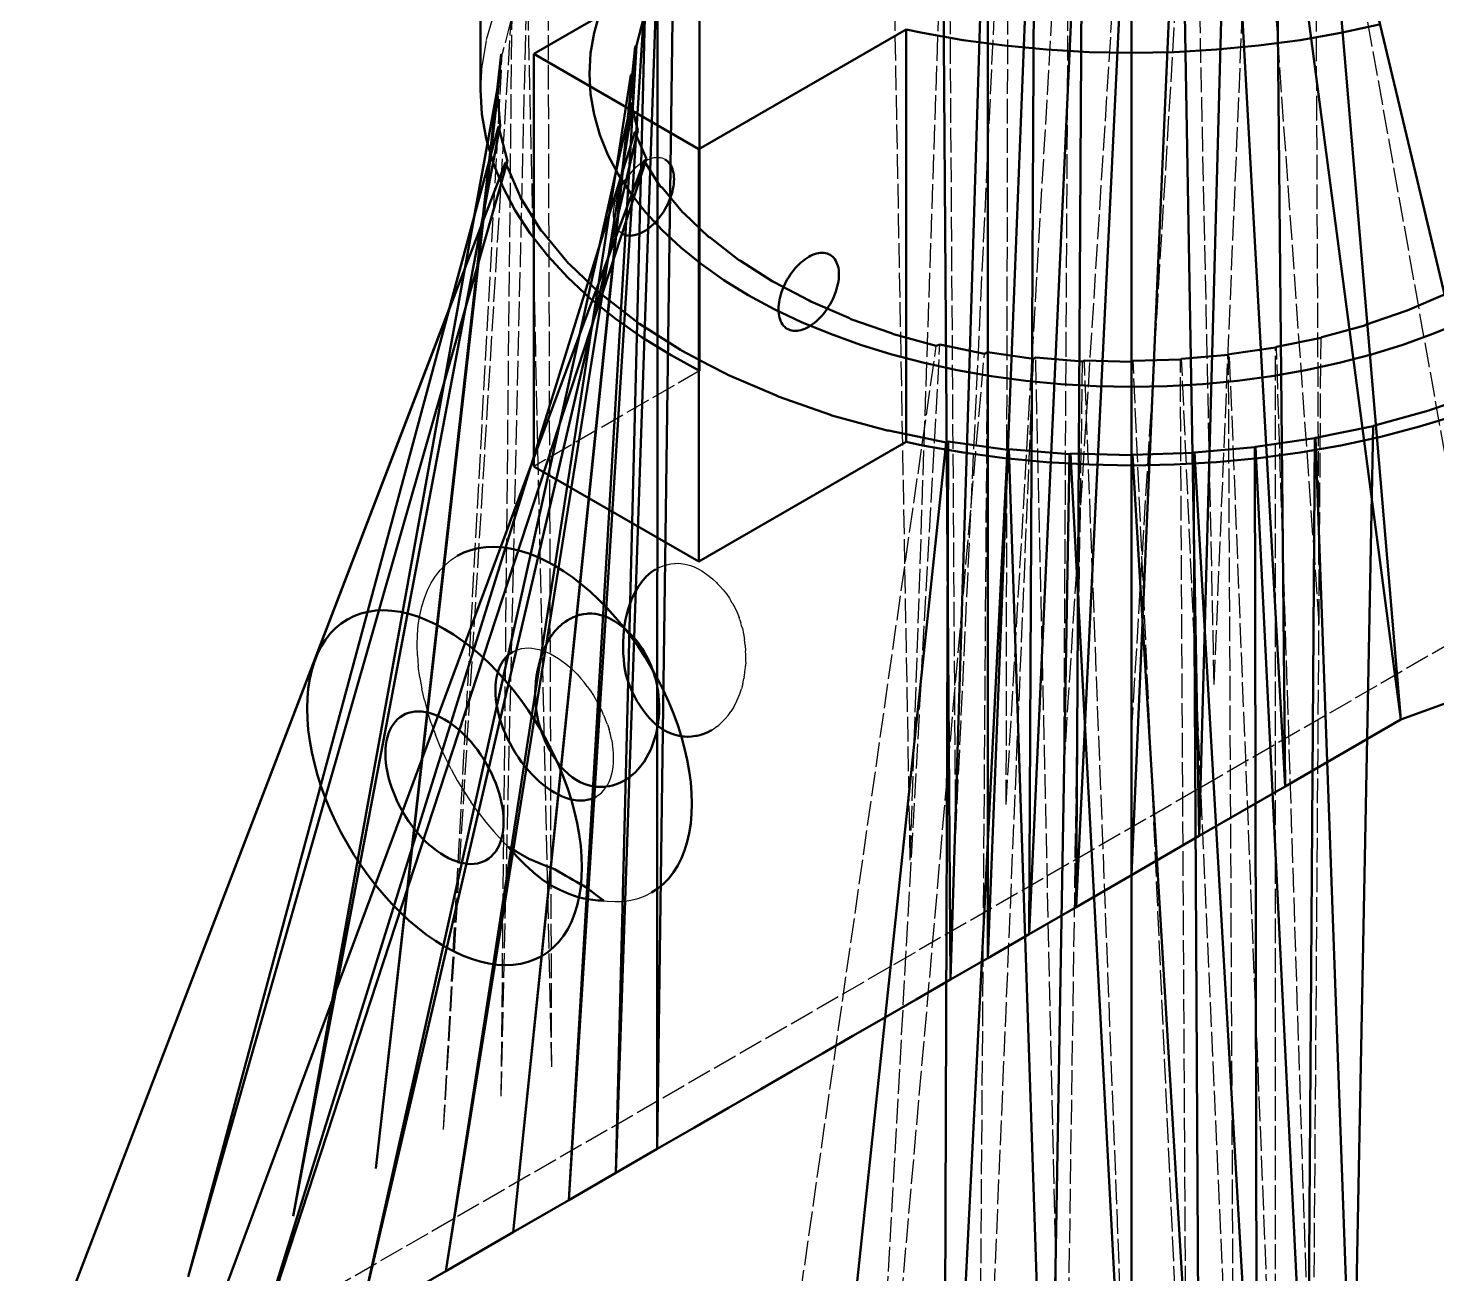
# Model space of a CAD drawing. Header units: millimetres. Extents: x 0 to 420, y 0 to 297.
# Drawn here: x 272.7 to 345.2, y 183.9 to 248 of the extents above; entities that cross this region are included whole.
import ezdxf

# ---------------------------------------------------------------- set-up
doc = ezdxf.new("R2010")
doc.units = ezdxf.units.MM
doc.linetypes.add('DASHED', pattern=[1.524, 1.27, -0.254])
doc.layers.add('OCULTA', color=8, linetype='DASHED', lineweight=25)
doc.layers.add('VISIBLE', color=7, linetype='CONTINUOUS', lineweight=50)

msp = doc.modelspace()

# ---------------------------------------------------------------- linework, layer by layer
at = {"layer": 'OCULTA'}
for p, q in [((320.428, 206.502), (323.1, 263.182)), ((323.027, 208.003), (326.247, 263.47)), ((323.027, 208.003), (323.137, 263.204)), ((325.993, 209.715), (329.429, 263.584)), ((325.993, 209.715), (326.29, 263.495)), ((329.48, 211.728), (329.48, 263.613)), ((329.48, 211.728), (332.619, 263.524)), ((333.728, 214.181), (332.681, 263.56)), ((333.728, 214.181), (335.79, 263.294)), ((339.136, 217.303), (335.868, 263.339)), ((318.089, 205.151), (320.017, 262.722)), ((320.428, 206.502), (320.051, 262.741)), ((339.136, 217.303), (338.917, 262.898)), ((346.414, 221.505), (339.022, 262.959)), ((318.089, 205.151), (317.057, 262.11)), ((299.64, 194.5), (299.456, 251.948)), ((297.041, 193), (298.36, 250.218)), ((299.64, 194.5), (298.397, 250.24)), ((294.076, 191.287), (297.553, 248.433)), ((296.623, 248.569), (296.266, 247.321)), ((297.041, 193), (297.596, 248.458)), ((297.553, 248.433), (297.092, 246.638)), ((296.266, 247.321), (296.051, 246.061)), ((294.076, 191.287), (297.092, 246.638)), ((297.041, 246.609), (297.092, 246.638)), ((296.051, 246.061), (295.98, 244.796)), ((296.887, 244.796), (296.825, 244.76)), ((296.98, 242.948), (296.901, 242.903)), ((297.362, 241.108), (297.257, 241.047)), ((303.782, 240.601), (303.877, 240.697)), ((303.975, 240.787), (303.877, 240.697)), ((304.074, 240.871), (303.975, 240.787)), ((304.174, 240.948), (304.074, 240.871)), ((304.276, 241.018), (304.174, 240.948)), ((304.377, 241.081), (304.276, 241.018)), ((304.479, 241.136), (304.377, 241.081)), ((304.58, 241.183), (304.479, 241.136)), ((304.681, 241.222), (304.58, 241.183)), ((304.78, 241.252), (304.681, 241.222)), ((304.877, 241.274), (304.78, 241.252)), ((304.973, 241.288), (304.877, 241.274)), ((305.065, 241.293), (304.973, 241.288)), ((305.155, 241.289), (305.065, 241.293)), ((305.242, 241.277), (305.155, 241.289)), ((305.324, 241.257), (305.242, 241.277)), ((305.403, 241.227), (305.324, 241.257)), ((305.477, 241.19), (305.403, 241.227)), ((303.352, 240.043), (303.277, 239.92)), ((303.352, 240.043), (303.43, 240.163)), ((303.513, 240.279), (303.43, 240.163)), ((303.599, 240.391), (303.513, 240.279)), ((303.689, 240.498), (303.599, 240.391)), ((303.782, 240.601), (303.689, 240.498)), ((302.982, 239.274), (302.94, 239.142)), ((302.982, 239.274), (303.03, 239.405)), ((303.03, 239.405), (303.084, 239.536)), ((303.084, 239.536), (303.143, 239.666)), ((303.208, 239.794), (303.143, 239.666)), ((303.277, 239.92), (303.208, 239.794)), ((302.822, 238.387), (302.825, 238.506)), ((302.825, 238.506), (302.835, 238.629)), ((302.835, 238.629), (302.852, 238.754)), ((302.852, 238.754), (302.875, 238.882)), ((302.875, 238.882), (302.904, 239.012)), ((302.904, 239.012), (302.94, 239.142)), ((302.825, 238.271), (302.822, 238.387)), ((302.835, 238.16), (302.825, 238.271)), ((302.852, 238.053), (302.835, 238.16)), ((302.875, 237.952), (302.852, 238.053)), ((302.904, 237.857), (302.875, 237.952)), ((302.94, 237.767), (302.904, 237.857)), ((302.982, 237.685), (302.94, 237.767)), ((303.03, 237.609), (302.982, 237.685)), ((303.084, 237.54), (303.03, 237.609)), ((303.143, 237.479), (303.084, 237.54)), ((303.208, 237.425), (303.143, 237.479)), ((303.277, 237.379), (303.208, 237.425)), ((338.799, 173.018), (339.226, 232.027)), ((308.769, 157.141), (319.429, 231.604)), ((315.624, 159.638), (319.612, 231.67)), ((321.579, 163.075), (322.064, 231.288)), ((336.885, 171.913), (336.882, 231.524)), ((338.799, 173.018), (336.933, 231.553)), ((315.624, 159.638), (321.905, 231.196)), ((321.579, 163.075), (324.427, 230.946)), ((326.003, 165.63), (324.545, 231.015)), ((326.003, 165.63), (326.954, 230.808)), ((329.48, 167.637), (327.047, 230.862)), ((329.48, 167.637), (329.48, 230.793)), ((332.333, 169.284), (329.556, 230.837)), ((332.333, 169.284), (331.988, 230.906)), ((334.759, 170.685), (332.053, 230.943)), ((334.759, 170.685), (334.462, 231.149)), ((336.885, 171.913), (334.519, 231.182)), ((307.252, 230.33), (298.72, 225.404)), ((294.171, 220.346), (294.465, 220.589)), ((294.465, 220.589), (294.781, 220.796)), ((305.569, 220.347), (305.772, 220.391)), ((305.772, 220.391), (305.978, 220.416)), ((305.984, 220.416), (305.978, 220.416)), ((305.984, 220.416), (306.178, 220.417)), ((306.178, 220.417), (306.378, 220.398)), ((306.378, 220.398), (306.578, 220.36)), ((306.578, 220.36), (306.777, 220.304)), ((293.439, 219.409), (293.657, 219.754)), ((293.657, 219.754), (293.902, 220.067)), ((293.902, 220.067), (294.171, 220.346)), ((304.984, 220.105), (305.174, 220.204)), ((305.174, 220.204), (305.369, 220.285)), ((305.369, 220.285), (305.569, 220.347)), ((306.777, 220.304), (306.914, 220.251)), ((306.914, 220.251), (306.974, 220.228)), ((306.974, 220.228), (307.169, 220.134)), ((307.169, 220.134), (307.36, 220.023)), ((307.36, 220.023), (307.557, 219.899)), ((307.557, 219.899), (307.748, 219.759)), ((307.748, 219.759), (307.934, 219.602)), ((293.085, 218.627), (293.248, 219.032)), ((293.248, 219.032), (293.439, 219.409)), ((307.934, 219.602), (308.113, 219.429)), ((308.113, 219.429), (308.151, 219.387)), ((308.151, 219.387), (308.292, 219.246)), ((308.292, 219.246), (308.464, 219.049)), ((308.464, 219.049), (308.627, 218.839)), ((292.846, 217.733), (292.951, 218.193)), ((292.951, 218.193), (293.085, 218.627)), ((308.627, 218.839), (308.78, 218.617)), ((308.78, 218.617), (308.879, 218.454)), ((308.923, 218.383), (308.879, 218.454)), ((308.923, 218.383), (309.054, 218.138)), ((292.77, 217.249), (292.846, 217.733)), ((309.054, 218.138), (309.174, 217.884)), ((309.174, 217.884), (309.281, 217.621)), ((309.318, 217.517), (309.281, 217.621)), ((309.318, 217.517), (309.372, 217.349)), ((347.369, 217.158), (272.699, 174.047)), ((292.71, 216.219), (292.725, 216.744)), ((292.725, 216.744), (292.77, 217.249)), ((309.425, 217.154), (309.372, 217.349)), ((309.425, 217.154), (309.448, 217.069)), ((309.448, 217.069), (309.511, 216.785)), ((309.511, 216.785), (309.56, 216.497)), ((292.725, 215.676), (292.71, 216.219)), ((297.93, 215.99), (298.092, 216.031)), ((298.092, 216.031), (298.261, 216.054)), ((298.261, 216.054), (298.436, 216.061)), ((298.436, 216.061), (298.617, 216.052)), ((298.617, 216.052), (298.804, 216.025)), ((298.804, 216.025), (298.994, 215.982)), ((309.596, 216.207), (309.56, 216.497)), ((309.596, 216.207), (309.619, 215.916)), ((292.725, 215.676), (292.77, 215.118)), ((297.631, 215.86), (297.776, 215.933)), ((297.776, 215.933), (297.93, 215.99)), ((298.994, 215.982), (299.188, 215.922)), ((299.188, 215.922), (299.384, 215.846)), ((299.384, 215.846), (299.582, 215.754)), ((299.582, 215.754), (299.781, 215.647)), ((299.781, 215.647), (299.98, 215.525)), ((299.98, 215.525), (300.178, 215.388)), ((300.178, 215.388), (300.374, 215.237)), ((309.623, 215.336), (309.61, 215.135)), ((309.625, 215.712), (309.619, 215.916)), ((309.623, 215.336), (309.628, 215.625)), ((309.628, 215.625), (309.625, 215.712)), ((292.846, 214.547), (292.77, 215.118)), ((300.374, 215.237), (300.568, 215.073)), ((300.568, 215.073), (300.758, 214.896)), ((300.758, 214.896), (300.945, 214.708)), ((300.945, 214.708), (301.126, 214.509)), ((309.541, 214.572), (309.527, 214.489)), ((309.541, 214.572), (309.573, 214.767)), ((309.573, 214.767), (309.582, 214.851)), ((309.582, 214.851), (309.605, 215.049)), ((309.605, 215.049), (309.61, 215.135)), ((292.846, 214.547), (292.951, 213.966)), ((293.085, 213.377), (292.951, 213.966)), ((301.126, 214.509), (301.301, 214.299)), ((301.47, 214.08), (301.301, 214.299)), ((301.47, 214.08), (301.632, 213.853)), ((301.632, 213.853), (301.786, 213.618)), ((309.312, 213.7), (309.397, 213.955)), ((309.468, 214.218), (309.397, 213.955)), ((309.468, 214.218), (309.527, 214.489)), ((293.085, 213.377), (293.248, 212.783)), ((301.786, 213.618), (301.931, 213.377)), ((301.931, 213.377), (302.067, 213.131)), ((302.193, 212.881), (302.067, 213.131)), ((308.986, 212.998), (309.107, 213.22)), ((309.107, 213.22), (309.215, 213.455)), ((309.215, 213.455), (309.312, 213.7)), ((293.439, 212.186), (293.248, 212.783)), ((302.309, 212.627), (302.193, 212.881)), ((302.309, 212.627), (302.414, 212.371)), ((308.401, 212.243), (308.562, 212.41)), ((308.713, 212.592), (308.562, 212.41)), ((308.713, 212.592), (308.855, 212.788)), ((308.986, 212.998), (308.855, 212.788)), ((293.439, 212.186), (293.657, 211.589)), ((302.508, 212.115), (302.414, 212.371)), ((302.508, 212.115), (302.59, 211.858)), ((302.66, 211.602), (302.59, 211.858)), ((307.863, 211.837), (308.053, 211.958)), ((308.122, 212.009), (308.053, 211.958)), ((308.122, 212.009), (308.232, 212.093)), ((308.232, 212.093), (308.401, 212.243)), ((293.902, 210.994), (293.657, 211.589)), ((294.171, 210.404), (293.902, 210.994)), ((302.718, 211.349), (302.66, 211.602)), ((302.718, 211.349), (302.763, 211.099)), ((302.796, 210.854), (302.763, 211.099)), ((294.465, 209.822), (294.171, 210.404)), ((302.815, 210.614), (302.796, 210.854)), ((302.822, 210.381), (302.815, 210.614)), ((302.815, 210.155), (302.822, 210.381)), ((294.465, 209.822), (294.781, 209.249)), ((302.66, 209.345), (302.718, 209.532)), ((302.718, 209.532), (302.763, 209.729)), ((302.763, 209.729), (302.796, 209.937)), ((302.796, 209.937), (302.815, 210.155)), ((294.781, 209.249), (295.119, 208.689)), ((302.309, 208.726), (302.414, 208.86)), ((302.414, 208.86), (302.508, 209.009)), ((302.508, 209.009), (302.59, 209.171)), ((302.59, 209.171), (302.66, 209.345)), ((295.119, 208.689), (295.476, 208.144)), ((295.853, 207.615), (295.476, 208.144)), ((301.931, 208.412), (302.067, 208.501)), ((302.067, 208.501), (302.193, 208.606)), ((302.193, 208.606), (302.309, 208.726)), ((295.853, 207.615), (296.246, 207.106)), ((296.246, 207.106), (296.654, 206.619)), ((296.654, 206.619), (297.075, 206.155)), ((297.075, 206.155), (297.394, 205.832)), ((302.32, 203.054), (302.487, 203.03)), ((302.487, 203.03), (302.909, 203.008)), ((302.909, 203.008), (303.317, 203.024)), ((303.317, 203.024), (303.71, 203.079)), ((303.71, 203.079), (304.086, 203.173)), ((304.086, 203.173), (304.443, 203.306)), ((304.443, 203.306), (304.781, 203.476))]:
    msp.add_line(p, q, dxfattribs=at)
at = {"layer": 'VISIBLE'}
for p, q in [((295.98, 244.796), (295.98, 266.025)), ((324.2, 201.331), (326.906, 260.282)), ((326.627, 202.732), (329.403, 260.388)), ((326.627, 202.732), (326.971, 260.319)), ((329.48, 204.379), (329.48, 260.432)), ((329.48, 204.379), (331.912, 260.363)), ((332.956, 206.387), (332.005, 260.417)), ((337.38, 208.941), (334.532, 260.279)), ((320.16, 198.999), (322.026, 259.672)), ((322.074, 200.104), (324.44, 260.043)), ((322.074, 200.104), (322.077, 259.701)), ((324.2, 201.331), (324.497, 260.076)), ((332.956, 206.387), (334.414, 260.21)), ((337.38, 208.941), (336.895, 259.937)), ((343.335, 212.379), (337.054, 260.029)), ((343.335, 212.379), (339.347, 259.555)), ((350.19, 214.876), (339.53, 259.621)), ((320.16, 198.999), (319.733, 259.198)), ((307.252, 251.559), (298.72, 246.633)), ((307.252, 230.33), (307.252, 251.559)), ((305.066, 190.284), (305.898, 251.21)), ((302.939, 189.056), (305.021, 249.854)), ((305.066, 190.284), (305.077, 249.886)), ((302.116, 248.755), (301.818, 247.715)), ((300.513, 187.655), (304.364, 248.452)), ((302.939, 189.056), (304.429, 248.489)), ((304.364, 248.452), (304.007, 247.061)), ((342.299, 248.156), (340.248, 247.71)), ((301.818, 247.715), (301.639, 246.666)), ((317.872, 247.892), (307.206, 241.734)), ((317.872, 226.664), (317.872, 247.892)), ((317.872, 247.892), (318.711, 247.71)), ((318.711, 247.71), (320.809, 247.343)), ((320.809, 247.343), (322.944, 247.055)), ((338.15, 247.343), (336.015, 247.055)), ((338.15, 247.343), (340.248, 247.71)), ((290.589, 189.274), (297.041, 246.609)), ((297.041, 246.609), (296.887, 244.796)), ((297.66, 186.008), (303.931, 247.017)), ((298.72, 225.404), (298.72, 246.633)), ((298.72, 246.633), (307.206, 241.734)), ((300.513, 187.655), (304.007, 247.061)), ((301.639, 246.666), (301.58, 245.613)), ((303.931, 247.017), (303.811, 245.613)), ((304.007, 247.061), (303.931, 247.017)), ((325.107, 246.849), (322.944, 247.055)), ((325.107, 246.849), (327.289, 246.725)), ((329.48, 246.684), (327.289, 246.725)), ((329.48, 246.684), (331.671, 246.725)), ((333.852, 246.849), (331.671, 246.725)), ((333.852, 246.849), (336.015, 247.055)), ((294.183, 184.001), (303.718, 245.559)), ((297.66, 186.008), (303.811, 245.613)), ((301.58, 245.613), (301.639, 244.559)), ((303.811, 245.613), (303.718, 245.559)), ((303.718, 245.559), (303.838, 244.154)), ((286.34, 186.821), (296.825, 244.76)), ((290.589, 189.274), (296.887, 244.796)), ((295.98, 244.796), (296.051, 243.531)), ((296.051, 243.531), (295.98, 244.796)), ((295.98, 244.796), (295.98, 244.796)), ((296.825, 244.76), (296.98, 242.948)), ((301.639, 244.559), (301.818, 243.51)), ((289.759, 181.447), (303.72, 244.086)), ((294.183, 184.001), (303.838, 244.154)), ((303.838, 244.154), (303.72, 244.086)), ((303.72, 244.086), (304.077, 242.695)), ((280.932, 183.699), (296.901, 242.903)), ((286.34, 186.821), (296.98, 242.948)), ((296.051, 243.531), (296.266, 242.271)), ((296.266, 242.271), (296.051, 243.531)), ((296.051, 243.531), (296.051, 243.531)), ((296.901, 242.903), (297.362, 241.108)), ((301.818, 243.51), (302.116, 242.47)), ((283.804, 178.009), (303.918, 242.604)), ((289.759, 181.447), (304.077, 242.695)), ((296.266, 242.271), (296.623, 241.023)), ((296.333, 242.039), (296.266, 242.271)), ((296.266, 242.271), (296.266, 242.271)), ((302.116, 242.47), (302.53, 241.443)), ((304.077, 242.695), (303.918, 242.604)), ((303.918, 242.604), (304.51, 241.239)), ((295.649, 238.26), (296.333, 242.039)), ((296.333, 242.039), (296.333, 242.039)), ((296.333, 242.039), (296.333, 242.039)), ((296.333, 242.039), (296.333, 242.039)), ((296.333, 242.039), (296.333, 242.039)), ((296.333, 242.039), (296.333, 242.039)), ((302.53, 241.443), (303.06, 240.435)), ((307.206, 220.505), (307.206, 241.734)), ((273.654, 179.497), (297.257, 241.047)), ((279.48, 174.051), (304.395, 241.134)), ((280.932, 183.699), (297.362, 241.108)), ((283.804, 178.009), (304.51, 241.239)), ((296.623, 241.023), (297.121, 239.79)), ((297.257, 241.047), (298.021, 239.286)), ((304.51, 241.239), (304.395, 241.134)), ((304.395, 241.134), (305.216, 239.81)), ((305.547, 241.144), (305.477, 241.19)), ((305.611, 241.091), (305.547, 241.144)), ((305.671, 241.029), (305.611, 241.091)), ((305.724, 240.961), (305.671, 241.029)), ((305.772, 240.885), (305.724, 240.961)), ((305.814, 240.802), (305.772, 240.885)), ((305.85, 240.713), (305.814, 240.802)), ((305.88, 240.617), (305.85, 240.713)), ((303.06, 240.435), (303.703, 239.448)), ((305.903, 240.516), (305.88, 240.617)), ((305.92, 240.41), (305.903, 240.516)), ((305.92, 239.941), (305.903, 239.815)), ((305.93, 240.298), (305.92, 240.41)), ((305.92, 239.941), (305.93, 240.063)), ((305.933, 240.183), (305.93, 240.298)), ((305.93, 240.063), (305.933, 240.183)), ((297.121, 239.79), (297.757, 238.579)), ((298.021, 239.286), (298.033, 239.237)), ((298.033, 239.237), (299.092, 237.529)), ((303.703, 239.448), (304.457, 238.488)), ((305.216, 239.81), (305.32, 239.75)), ((305.32, 239.75), (306.361, 238.478)), ((305.724, 239.164), (305.772, 239.296)), ((305.772, 239.296), (305.814, 239.427)), ((305.85, 239.558), (305.814, 239.427)), ((305.85, 239.558), (305.88, 239.687)), ((305.88, 239.687), (305.903, 239.815)), ((297.757, 238.579), (298.53, 237.394)), ((304.457, 238.488), (305.317, 237.558)), ((305.403, 238.526), (305.324, 238.406)), ((305.403, 238.526), (305.477, 238.65)), ((305.477, 238.65), (305.547, 238.776)), ((305.611, 238.904), (305.547, 238.776)), ((305.611, 238.904), (305.671, 239.033)), ((305.724, 239.164), (305.671, 239.033)), ((294.37, 233.518), (295.649, 238.26)), ((295.649, 238.26), (295.649, 238.26)), ((304.78, 237.782), (304.681, 237.698)), ((304.877, 237.872), (304.78, 237.782)), ((304.973, 237.969), (304.877, 237.872)), ((305.065, 238.071), (304.973, 237.969)), ((305.155, 238.178), (305.065, 238.071)), ((305.155, 238.178), (305.242, 238.29)), ((305.324, 238.406), (305.242, 238.29)), ((306.361, 238.478), (306.46, 238.421)), ((306.46, 238.421), (307.712, 237.215)), ((298.53, 237.394), (299.434, 236.242)), ((299.092, 237.529), (299.154, 237.493)), ((299.154, 237.493), (300.498, 235.852)), ((303.352, 237.342), (303.277, 237.379)), ((303.43, 237.313), (303.352, 237.342)), ((303.513, 237.292), (303.43, 237.313)), ((303.599, 237.28), (303.513, 237.292)), ((303.689, 237.276), (303.599, 237.28)), ((303.782, 237.281), (303.689, 237.276)), ((303.877, 237.295), (303.782, 237.281)), ((303.975, 237.317), (303.877, 237.295)), ((304.074, 237.348), (303.975, 237.317)), ((304.174, 237.387), (304.074, 237.348)), ((304.276, 237.433), (304.174, 237.387)), ((304.377, 237.488), (304.276, 237.433)), ((304.479, 237.551), (304.377, 237.488)), ((304.58, 237.621), (304.479, 237.551)), ((304.681, 237.698), (304.58, 237.621)), ((305.317, 237.558), (306.282, 236.663)), ((307.712, 237.215), (307.807, 237.161)), ((307.807, 237.161), (309.258, 236.031)), ((306.282, 236.663), (307.345, 235.807)), ((313.166, 236.323), (313.066, 236.284)), ((313.265, 236.353), (313.166, 236.323)), ((313.363, 236.375), (313.265, 236.353)), ((313.458, 236.389), (313.363, 236.375)), ((313.551, 236.394), (313.458, 236.389)), ((313.64, 236.39), (313.551, 236.394)), ((313.727, 236.378), (313.64, 236.39)), ((313.81, 236.358), (313.727, 236.378)), ((313.888, 236.328), (313.81, 236.358)), ((313.963, 236.291), (313.888, 236.328)), ((299.434, 236.242), (300.468, 235.125)), ((300.498, 235.852), (300.557, 235.818)), ((300.557, 235.818), (302.173, 234.262)), ((307.345, 235.807), (308.503, 234.992)), ((309.258, 236.031), (309.351, 235.977)), ((309.351, 235.977), (310.986, 234.935)), ((312.174, 235.599), (312.085, 235.492)), ((312.267, 235.702), (312.174, 235.599)), ((312.267, 235.702), (312.362, 235.798)), ((312.46, 235.888), (312.362, 235.798)), ((312.559, 235.972), (312.46, 235.888)), ((312.659, 236.049), (312.559, 235.972)), ((312.761, 236.119), (312.659, 236.049)), ((312.863, 236.182), (312.761, 236.119)), ((312.964, 236.237), (312.863, 236.182)), ((313.066, 236.284), (312.964, 236.237)), ((314.032, 236.245), (313.963, 236.291)), ((314.097, 236.192), (314.032, 236.245)), ((314.156, 236.13), (314.097, 236.192)), ((314.21, 236.062), (314.156, 236.13)), ((314.258, 235.986), (314.21, 236.062)), ((314.3, 235.903), (314.258, 235.986)), ((314.336, 235.814), (314.3, 235.903)), ((314.365, 235.718), (314.336, 235.814)), ((314.388, 235.617), (314.365, 235.718)), ((314.405, 235.511), (314.388, 235.617)), ((300.468, 235.125), (301.625, 234.051)), ((308.503, 234.992), (309.751, 234.222)), ((310.986, 234.935), (311.079, 234.882)), ((311.079, 234.882), (312.884, 233.937)), ((311.693, 234.895), (311.628, 234.767)), ((311.763, 235.021), (311.693, 234.895)), ((311.837, 235.144), (311.763, 235.021)), ((311.837, 235.144), (311.916, 235.264)), ((311.998, 235.38), (311.916, 235.264)), ((312.085, 235.492), (311.998, 235.38)), ((314.365, 234.788), (314.388, 234.916)), ((314.405, 235.042), (314.388, 234.916)), ((314.415, 235.399), (314.405, 235.511)), ((314.405, 235.042), (314.415, 235.164)), ((314.418, 235.284), (314.415, 235.399)), ((314.415, 235.164), (314.418, 235.284)), ((302.173, 234.262), (302.229, 234.229)), ((302.229, 234.229), (304.102, 232.771)), ((309.751, 234.222), (311.084, 233.502)), ((311.389, 234.113), (311.425, 234.243)), ((311.467, 234.375), (311.425, 234.243)), ((311.467, 234.375), (311.515, 234.506)), ((311.515, 234.506), (311.569, 234.637)), ((311.569, 234.637), (311.628, 234.767)), ((314.097, 234.005), (314.156, 234.134)), ((314.21, 234.265), (314.156, 234.134)), ((314.21, 234.265), (314.258, 234.397)), ((314.258, 234.397), (314.3, 234.528)), ((314.336, 234.659), (314.3, 234.528)), ((314.336, 234.659), (314.365, 234.788)), ((343.651, 233.429), (345.608, 234.266)), ((273.654, 179.497), (294.37, 233.518)), ((294.37, 233.518), (294.37, 233.518)), ((301.625, 234.051), (302.902, 233.022)), ((311.084, 233.502), (312.495, 232.833)), ((311.307, 233.488), (311.31, 233.607)), ((311.31, 233.372), (311.307, 233.488)), ((311.31, 233.607), (311.32, 233.73)), ((311.32, 233.73), (311.337, 233.855)), ((311.337, 233.855), (311.36, 233.983)), ((311.36, 233.983), (311.389, 234.113)), ((312.884, 233.937), (312.979, 233.883)), ((312.979, 233.883), (314.935, 233.045)), ((313.81, 233.507), (313.727, 233.391)), ((313.888, 233.627), (313.81, 233.507)), ((313.888, 233.627), (313.963, 233.751)), ((313.963, 233.751), (314.032, 233.877)), ((314.097, 234.005), (314.032, 233.877)), ((343.651, 233.429), (343.609, 233.404)), ((302.902, 233.022), (304.293, 232.043)), ((304.102, 232.771), (304.157, 232.739)), ((304.157, 232.739), (306.268, 231.395)), ((311.32, 233.261), (311.31, 233.372)), ((311.337, 233.154), (311.32, 233.261)), ((311.36, 233.053), (311.337, 233.154)), ((311.389, 232.958), (311.36, 233.053)), ((311.425, 232.868), (311.389, 232.958)), ((311.467, 232.786), (311.425, 232.868)), ((311.515, 232.71), (311.467, 232.786)), ((311.569, 232.641), (311.515, 232.71)), ((313.979, 232.219), (312.495, 232.833)), ((313.066, 232.722), (312.964, 232.652)), ((313.166, 232.799), (313.066, 232.722)), ((313.265, 232.883), (313.166, 232.799)), ((313.363, 232.973), (313.265, 232.883)), ((313.458, 233.07), (313.363, 232.973)), ((313.551, 233.172), (313.458, 233.07)), ((313.64, 233.279), (313.551, 233.172)), ((313.64, 233.279), (313.727, 233.391)), ((314.935, 233.045), (315.033, 232.988)), ((315.033, 232.988), (317.123, 232.265)), ((341.519, 232.681), (341.475, 232.655)), ((343.609, 233.404), (341.519, 232.681)), ((346.464, 232.833), (344.98, 232.219)), ((304.293, 232.043), (305.791, 231.12)), ((311.628, 232.58), (311.569, 232.641)), ((311.693, 232.526), (311.628, 232.58)), ((311.763, 232.48), (311.693, 232.526)), ((311.837, 232.443), (311.763, 232.48)), ((311.916, 232.414), (311.837, 232.443)), ((311.998, 232.393), (311.916, 232.414)), ((312.085, 232.381), (311.998, 232.393)), ((312.174, 232.377), (312.085, 232.381)), ((312.267, 232.382), (312.174, 232.377)), ((312.362, 232.396), (312.267, 232.382)), ((312.46, 232.418), (312.362, 232.396)), ((312.559, 232.449), (312.46, 232.418)), ((312.659, 232.488), (312.559, 232.449)), ((312.761, 232.534), (312.659, 232.488)), ((312.863, 232.589), (312.761, 232.534)), ((312.964, 232.652), (312.863, 232.589)), ((313.979, 232.219), (315.53, 231.663)), ((317.123, 232.265), (317.227, 232.205)), ((317.227, 232.205), (319.429, 231.604)), ((339.226, 232.027), (336.933, 231.553)), ((339.273, 232.054), (339.226, 232.027)), ((341.475, 232.655), (339.273, 232.054)), ((344.98, 232.219), (343.43, 231.663)), ((306.268, 231.395), (306.324, 231.363)), ((306.324, 231.363), (307.749, 230.617)), ((315.53, 231.663), (317.14, 231.166)), ((319.612, 231.67), (319.429, 231.604)), ((319.612, 231.67), (321.905, 231.196)), ((322.064, 231.288), (321.905, 231.196)), ((322.064, 231.288), (324.427, 230.946)), ((336.882, 231.524), (334.519, 231.182)), ((336.933, 231.553), (336.882, 231.524)), ((343.43, 231.663), (341.819, 231.166)), ((305.791, 231.12), (307.252, 230.33)), ((307.749, 230.617), (308.652, 230.144)), ((317.14, 231.166), (318.803, 230.731)), ((318.803, 230.731), (320.511, 230.359)), ((324.545, 231.015), (324.427, 230.946)), ((326.954, 230.808), (324.545, 231.015)), ((327.047, 230.862), (326.954, 230.808)), ((327.047, 230.862), (329.48, 230.793)), ((329.556, 230.837), (329.48, 230.793)), ((331.988, 230.906), (329.556, 230.837)), ((332.053, 230.943), (331.988, 230.906)), ((332.053, 230.943), (334.462, 231.149)), ((334.519, 231.182), (334.462, 231.149)), ((338.448, 230.359), (340.156, 230.731)), ((341.819, 231.166), (340.156, 230.731)), ((308.652, 230.144), (308.709, 230.111)), ((308.709, 230.111), (311.234, 229.03)), ((320.511, 230.359), (322.258, 230.053)), ((324.037, 229.814), (322.258, 230.053)), ((324.037, 229.814), (325.838, 229.642)), ((333.121, 229.642), (334.923, 229.814)), ((336.701, 230.053), (334.923, 229.814)), ((338.448, 230.359), (336.701, 230.053)), ((325.838, 229.642), (327.655, 229.539)), ((329.48, 229.504), (327.655, 229.539)), ((329.48, 229.504), (331.304, 229.539)), ((333.121, 229.642), (331.304, 229.539)), ((347.5, 229.225), (344.804, 228.292)), ((311.234, 229.03), (311.293, 228.996)), ((311.293, 228.996), (313.989, 228.063)), ((313.989, 228.063), (314.051, 228.027)), ((314.051, 228.027), (316.892, 227.251)), ((344.774, 228.276), (341.933, 227.5)), ((346.23, 228.046), (344.296, 227.449)), ((344.804, 228.292), (344.774, 228.276)), ((316.892, 227.251), (316.977, 227.245)), ((316.977, 227.245), (318.377, 226.955)), ((318.377, 226.955), (319.937, 226.633)), ((341.902, 227.482), (338.942, 226.87)), ((342.299, 226.927), (340.248, 226.481)), ((340.87, 173.397), (341.902, 227.482)), ((341.933, 227.5), (341.902, 227.482)), ((342.299, 226.927), (344.296, 227.449)), ((317.872, 226.664), (307.206, 220.505)), ((312.545, 157.043), (319.937, 226.633)), ((317.872, 226.664), (318.711, 226.481)), ((318.711, 226.481), (320.809, 226.114)), ((319.823, 161.245), (320.042, 226.694)), ((319.823, 161.245), (323.091, 226.253)), ((320.042, 226.694), (319.937, 226.633)), ((323.091, 226.253), (320.042, 226.694)), ((323.169, 226.298), (323.091, 226.253)), ((325.231, 164.367), (323.169, 226.298)), ((323.169, 226.298), (326.279, 226.032)), ((335.822, 226.388), (332.712, 226.122)), ((335.859, 226.41), (335.822, 226.388)), ((335.932, 170.546), (335.822, 226.388)), ((338.908, 226.851), (335.859, 226.41)), ((338.531, 172.047), (335.859, 226.41)), ((338.15, 226.114), (340.248, 226.481)), ((338.531, 172.047), (338.908, 226.851)), ((338.942, 226.87), (338.908, 226.851)), ((340.87, 173.397), (338.942, 226.87)), ((320.809, 226.114), (322.944, 225.826)), ((325.107, 225.62), (322.944, 225.826)), ((325.107, 225.62), (327.289, 225.496)), ((325.231, 164.367), (326.279, 226.032)), ((326.34, 226.068), (326.279, 226.032)), ((329.48, 166.821), (326.34, 226.068)), ((326.34, 226.068), (329.48, 225.979)), ((329.48, 225.455), (327.289, 225.496)), ((329.53, 226.008), (329.48, 225.979)), ((329.48, 166.821), (329.48, 225.979)), ((329.48, 225.455), (331.671, 225.496)), ((329.53, 226.008), (332.669, 226.097)), ((332.967, 168.834), (329.53, 226.008)), ((333.852, 225.62), (331.671, 225.496)), ((332.712, 226.122), (332.669, 226.097)), ((332.967, 168.834), (332.669, 226.097)), ((335.932, 170.546), (332.712, 226.122)), ((333.852, 225.62), (336.015, 225.826)), ((338.15, 226.114), (336.015, 225.826)), ((298.72, 225.404), (307.206, 220.505)), ((295.119, 220.967), (295.476, 221.099)), ((295.476, 221.099), (295.853, 221.193)), ((295.853, 221.193), (296.246, 221.248)), ((296.246, 221.248), (296.654, 221.265)), ((296.654, 221.265), (297.075, 221.242)), ((297.075, 221.242), (297.508, 221.18)), ((297.508, 221.18), (297.951, 221.08)), ((294.781, 220.796), (295.119, 220.967)), ((297.951, 221.08), (298.402, 220.941)), ((298.402, 220.941), (298.858, 220.764)), ((298.858, 220.764), (299.319, 220.551)), ((299.319, 220.551), (299.781, 220.301)), ((299.781, 220.301), (300.244, 220.017)), ((300.244, 220.017), (300.704, 219.698)), ((300.704, 219.698), (301.161, 219.348)), ((304.501, 219.731), (304.355, 219.573)), ((304.501, 219.731), (304.607, 219.829)), ((304.607, 219.829), (304.653, 219.872)), ((304.653, 219.872), (304.812, 219.995)), ((304.812, 219.995), (304.913, 220.06)), ((304.913, 220.06), (304.984, 220.105)), ((301.161, 219.348), (301.611, 218.966)), ((301.611, 218.966), (302.054, 218.556)), ((303.852, 218.787), (303.965, 219.005)), ((303.965, 219.005), (304.086, 219.209)), ((304.086, 219.209), (304.217, 219.399)), ((304.217, 219.399), (304.313, 219.52)), ((304.313, 219.52), (304.355, 219.573)), ((302.054, 218.556), (302.487, 218.117)), ((303.573, 218.059), (303.656, 218.312)), ((303.721, 218.483), (303.656, 218.312)), ((303.721, 218.483), (303.749, 218.555)), ((303.749, 218.555), (303.852, 218.787)), ((288.808, 217.323), (289.124, 217.53)), ((289.124, 217.53), (289.462, 217.701)), ((289.462, 217.701), (289.82, 217.833)), ((289.82, 217.833), (290.196, 217.927)), ((290.196, 217.927), (290.589, 217.982)), ((290.589, 217.982), (290.997, 217.999)), ((290.997, 217.999), (291.418, 217.976)), ((291.418, 217.976), (291.851, 217.914)), ((291.851, 217.914), (292.294, 217.814)), ((292.294, 217.814), (292.745, 217.675)), ((292.745, 217.675), (293.201, 217.498)), ((293.201, 217.498), (293.662, 217.285)), ((300.338, 217.412), (300.473, 217.498)), ((300.473, 217.498), (300.522, 217.529)), ((300.522, 217.529), (300.661, 217.602)), ((300.661, 217.602), (300.711, 217.628)), ((300.855, 217.687), (300.711, 217.628)), ((300.855, 217.687), (300.907, 217.709)), ((300.907, 217.709), (301.074, 217.761)), ((301.074, 217.761), (301.105, 217.77)), ((301.105, 217.77), (301.249, 217.799)), ((301.3, 217.809), (301.249, 217.799)), ((301.3, 217.809), (301.445, 217.824)), ((301.445, 217.824), (301.498, 217.829)), ((301.498, 217.829), (301.697, 217.829)), ((301.697, 217.829), (301.844, 217.816)), ((301.844, 217.816), (301.897, 217.811)), ((301.897, 217.811), (302.043, 217.783)), ((302.043, 217.783), (302.096, 217.773)), ((302.096, 217.773), (302.295, 217.716)), ((302.295, 217.716), (302.44, 217.661)), ((302.44, 217.661), (302.493, 217.641)), ((302.487, 218.117), (302.909, 217.653)), ((302.493, 217.641), (302.636, 217.572)), ((302.636, 217.572), (302.687, 217.547)), ((302.687, 217.547), (302.878, 217.435)), ((302.909, 217.653), (303.317, 217.166)), ((303.392, 217.243), (303.441, 217.523)), ((303.502, 217.795), (303.441, 217.523)), ((303.502, 217.795), (303.573, 218.059)), ((288, 216.488), (288.245, 216.801)), ((288.245, 216.801), (288.514, 217.08)), ((288.514, 217.08), (288.808, 217.323)), ((293.662, 217.285), (294.124, 217.035)), ((294.124, 217.035), (294.587, 216.751)), ((294.587, 216.751), (295.047, 216.432)), ((299.559, 216.595), (299.655, 216.735)), ((299.655, 216.735), (299.689, 216.785)), ((299.689, 216.785), (299.784, 216.905)), ((299.784, 216.905), (299.832, 216.961)), ((299.832, 216.961), (299.95, 217.084)), ((299.992, 217.128), (299.95, 217.084)), ((299.992, 217.128), (300.117, 217.239)), ((300.117, 217.239), (300.161, 217.278)), ((300.161, 217.278), (300.338, 217.412)), ((302.878, 217.435), (303.023, 217.345)), ((303.023, 217.345), (303.075, 217.312)), ((303.075, 217.312), (303.216, 217.209)), ((303.216, 217.209), (303.267, 217.171)), ((303.267, 217.171), (303.403, 217.056)), ((303.317, 217.166), (303.71, 216.657)), ((303.354, 216.957), (303.328, 216.666)), ((303.392, 217.243), (303.354, 216.957)), ((303.403, 217.056), (303.453, 217.014)), ((303.453, 217.014), (303.632, 216.842)), ((303.632, 216.842), (303.717, 216.748)), ((303.717, 216.748), (303.808, 216.657)), ((287.591, 215.766), (287.782, 216.143)), ((287.782, 216.143), (288, 216.488)), ((295.047, 216.432), (295.504, 216.082)), ((295.504, 216.082), (295.954, 215.7)), ((299.221, 215.941), (299.324, 216.173)), ((299.324, 216.173), (299.437, 216.391)), ((299.437, 216.391), (299.559, 216.595)), ((303.311, 216.074), (303.313, 216.372)), ((303.321, 215.776), (303.311, 216.074)), ((303.328, 216.666), (303.313, 216.372)), ((303.71, 216.657), (304.086, 216.129)), ((303.808, 216.657), (303.935, 216.512)), ((303.98, 216.461), (303.935, 216.512)), ((303.98, 216.461), (304.1, 216.306)), ((304.086, 216.129), (304.443, 215.583)), ((304.1, 216.306), (304.143, 216.251)), ((304.143, 216.251), (304.256, 216.087)), ((304.256, 216.087), (304.296, 216.028)), ((304.296, 216.028), (304.401, 215.856)), ((287.294, 214.927), (287.428, 215.361)), ((287.428, 215.361), (287.591, 215.766)), ((295.954, 215.7), (296.397, 215.29)), ((296.397, 215.29), (296.83, 214.851)), ((297.054, 215.263), (297.148, 215.412)), ((297.148, 215.412), (297.253, 215.546)), ((297.253, 215.546), (297.369, 215.666)), ((297.369, 215.666), (297.495, 215.771)), ((297.495, 215.771), (297.631, 215.86)), ((298.974, 215.181), (299.046, 215.445)), ((299.046, 215.445), (299.107, 215.633)), ((299.128, 215.699), (299.107, 215.633)), ((299.128, 215.699), (299.197, 215.879)), ((299.221, 215.941), (299.197, 215.879)), ((303.321, 215.776), (303.342, 215.477)), ((303.342, 215.477), (303.375, 215.18)), ((304.439, 215.794), (304.401, 215.856)), ((304.439, 215.794), (304.57, 215.549)), ((304.781, 215.023), (304.443, 215.583)), ((304.57, 215.549), (304.69, 215.295)), ((304.69, 215.295), (304.769, 215.101)), ((287.189, 214.467), (287.294, 214.927)), ((296.799, 214.543), (296.844, 214.74)), ((296.83, 214.851), (297.252, 214.387)), ((296.844, 214.74), (296.902, 214.927)), ((296.902, 214.927), (296.972, 215.102)), ((296.972, 215.102), (297.054, 215.263)), ((298.864, 214.629), (298.826, 214.343)), ((298.864, 214.629), (298.913, 214.909)), ((298.974, 215.181), (298.913, 214.909)), ((303.375, 215.18), (303.42, 214.885)), ((303.455, 214.703), (303.42, 214.885)), ((303.455, 214.703), (303.484, 214.599)), ((303.509, 214.519), (303.484, 214.599)), ((304.769, 215.101), (304.797, 215.032)), ((304.781, 215.023), (305.097, 214.45)), ((304.797, 215.032), (304.892, 214.762)), ((304.953, 214.559), (304.892, 214.762)), ((304.953, 214.559), (304.974, 214.486)), ((350.19, 214.876), (343.335, 212.379)), ((287.068, 213.478), (287.114, 213.983)), ((287.114, 213.983), (287.189, 214.467)), ((296.74, 213.892), (296.747, 214.117)), ((296.747, 213.658), (296.74, 213.892)), ((296.747, 214.117), (296.767, 214.335)), ((296.767, 214.335), (296.799, 214.543)), ((297.252, 214.387), (297.66, 213.9)), ((297.66, 213.9), (298.053, 213.391)), ((298.8, 214.052), (298.786, 213.758)), ((298.8, 214.052), (298.82, 214.269)), ((298.826, 214.343), (298.82, 214.269)), ((303.509, 214.519), (303.572, 214.325)), ((303.572, 214.325), (303.673, 214.058)), ((303.673, 214.058), (303.785, 213.8)), ((304.974, 214.486), (305.024, 214.279)), ((305.042, 214.205), (305.024, 214.279)), ((305.042, 214.205), (305.082, 213.994)), ((305.082, 213.994), (305.097, 213.92)), ((305.097, 214.45), (305.391, 213.868)), ((305.109, 213.83), (305.097, 213.92)), ((305.66, 213.278), (305.391, 213.868)), ((287.053, 212.953), (287.068, 213.478)), ((296.767, 213.418), (296.747, 213.658)), ((296.799, 213.173), (296.767, 213.418)), ((296.799, 213.173), (296.844, 212.923)), ((298.053, 213.391), (298.429, 212.863)), ((298.784, 213.46), (298.786, 213.758)), ((298.784, 213.46), (298.79, 213.251)), ((298.797, 213.164), (298.79, 213.251)), ((298.797, 213.164), (298.833, 212.874)), ((303.909, 213.551), (303.785, 213.8)), ((303.909, 213.551), (304.043, 213.312)), ((304.043, 213.312), (304.085, 213.246)), ((304.188, 213.084), (304.085, 213.246)), ((305.134, 213.631), (305.109, 213.83)), ((305.134, 213.631), (305.157, 213.34)), ((305.163, 213.124), (305.157, 213.34)), ((305.166, 213.049), (305.163, 213.124)), ((305.66, 213.278), (305.905, 212.683)), ((287.068, 212.41), (287.053, 212.953)), ((287.068, 212.41), (287.114, 211.852)), ((291.596, 212.28), (291.712, 212.4)), ((291.712, 212.4), (291.838, 212.505)), ((291.838, 212.505), (291.974, 212.594)), ((291.974, 212.594), (292.119, 212.667)), ((292.119, 212.667), (292.273, 212.724)), ((292.273, 212.724), (292.435, 212.765)), ((292.435, 212.765), (292.604, 212.788)), ((292.604, 212.788), (292.779, 212.795)), ((292.779, 212.795), (292.961, 212.786)), ((292.961, 212.786), (293.147, 212.759)), ((293.147, 212.759), (293.337, 212.716)), ((293.337, 212.716), (293.531, 212.656)), ((293.531, 212.656), (293.727, 212.58)), ((293.727, 212.58), (293.925, 212.488)), ((293.925, 212.488), (294.124, 212.381)), ((296.844, 212.923), (296.902, 212.67)), ((296.972, 212.414), (296.902, 212.67)), ((297.054, 212.158), (296.972, 212.414)), ((298.429, 212.863), (298.786, 212.317)), ((298.833, 212.874), (298.883, 212.586)), ((298.883, 212.586), (298.946, 212.302)), ((304.188, 213.084), (304.342, 212.869)), ((304.349, 212.86), (304.342, 212.869)), ((304.349, 212.86), (304.497, 212.663)), ((304.497, 212.663), (304.659, 212.47)), ((304.659, 212.47), (304.828, 212.292)), ((305.143, 212.473), (305.119, 212.263)), ((305.161, 212.76), (305.143, 212.473)), ((305.161, 212.76), (305.162, 212.835)), ((305.162, 212.835), (305.166, 213.049)), ((305.905, 212.683), (306.123, 212.086)), ((287.189, 211.281), (287.114, 211.852)), ((291.187, 211.475), (291.245, 211.661)), ((291.245, 211.661), (291.315, 211.836)), ((291.315, 211.836), (291.397, 211.997)), ((291.397, 211.997), (291.491, 212.146)), ((291.491, 212.146), (291.596, 212.28)), ((294.124, 212.381), (294.323, 212.259)), ((294.323, 212.259), (294.521, 212.122)), ((294.521, 212.122), (294.717, 211.971)), ((294.717, 211.971), (294.911, 211.807)), ((294.911, 211.807), (295.102, 211.63)), ((297.054, 212.158), (297.148, 211.901)), ((297.148, 211.901), (297.253, 211.645)), ((299.124, 211.757), (298.786, 212.317)), ((298.965, 212.232), (298.946, 212.302)), ((298.965, 212.232), (299.021, 212.022)), ((299.043, 211.954), (299.021, 212.022)), ((299.043, 211.954), (299.11, 211.748)), ((299.11, 211.748), (299.21, 211.482)), ((299.124, 211.757), (299.441, 211.184)), ((305.004, 212.129), (304.828, 212.292)), ((305.004, 212.129), (305.186, 211.983)), ((305.006, 211.642), (305.065, 211.913)), ((305.065, 211.913), (305.11, 212.19)), ((305.11, 212.19), (305.119, 212.263)), ((305.186, 211.983), (305.373, 211.854)), ((305.373, 211.854), (305.574, 211.748)), ((305.574, 211.748), (305.779, 211.66)), ((305.779, 211.66), (305.838, 211.64)), ((306.314, 211.489), (306.123, 212.086)), ((307.666, 211.734), (307.463, 211.648)), ((307.666, 211.734), (307.863, 211.837)), ((343.335, 212.379), (337.38, 208.941)), ((287.189, 211.281), (287.294, 210.7)), ((291.09, 210.851), (291.11, 211.069)), ((291.11, 211.069), (291.142, 211.277)), ((291.142, 211.277), (291.187, 211.475)), ((295.102, 211.63), (295.288, 211.442)), ((295.288, 211.442), (295.469, 211.243)), ((295.469, 211.243), (295.644, 211.033)), ((295.813, 210.814), (295.644, 211.033)), ((297.253, 211.645), (297.369, 211.392)), ((297.495, 211.141), (297.369, 211.392)), ((297.495, 211.141), (297.631, 210.895)), ((299.21, 211.482), (299.323, 211.223)), ((299.446, 210.974), (299.323, 211.223)), ((299.441, 211.184), (299.734, 210.602)), ((299.446, 210.974), (299.581, 210.735)), ((304.85, 211.123), (304.753, 210.878)), ((304.85, 211.123), (304.934, 211.378)), ((304.953, 211.446), (304.934, 211.378)), ((304.953, 211.446), (305.006, 211.642)), ((305.838, 211.64), (305.986, 211.59)), ((305.986, 211.59), (306.194, 211.539)), ((306.194, 211.539), (306.403, 211.506)), ((306.314, 211.489), (306.477, 210.895)), ((306.403, 211.506), (306.464, 211.503)), ((306.464, 211.503), (306.613, 211.493)), ((306.613, 211.493), (306.66, 211.494)), ((306.828, 211.503), (306.66, 211.494)), ((306.828, 211.503), (307.043, 211.533)), ((307.043, 211.533), (307.104, 211.547)), ((307.104, 211.547), (307.255, 211.581)), ((307.255, 211.581), (307.463, 211.648)), ((287.428, 210.111), (287.294, 210.7)), ((291.084, 210.626), (291.09, 210.851)), ((291.09, 210.392), (291.084, 210.626)), ((291.11, 210.152), (291.09, 210.392)), ((295.813, 210.814), (295.975, 210.587)), ((295.975, 210.587), (296.129, 210.352)), ((296.129, 210.352), (296.274, 210.111)), ((297.631, 210.895), (297.776, 210.654)), ((297.776, 210.654), (297.93, 210.419)), ((298.092, 210.192), (297.93, 210.419)), ((299.581, 210.735), (299.616, 210.679)), ((299.719, 210.504), (299.616, 210.679)), ((299.719, 210.504), (299.865, 210.284)), ((300.004, 210.012), (299.734, 210.602)), ((299.865, 210.284), (299.903, 210.233)), ((299.903, 210.233), (300.019, 210.077)), ((304.293, 210.074), (304.393, 210.211)), ((304.393, 210.211), (304.524, 210.421)), ((304.644, 210.644), (304.524, 210.421)), ((304.644, 210.644), (304.753, 210.878)), ((306.611, 210.306), (306.477, 210.895)), ((306.716, 209.725), (306.611, 210.306)), ((287.428, 210.111), (287.591, 209.517)), ((287.782, 208.92), (287.591, 209.517)), ((291.142, 209.907), (291.11, 210.152)), ((291.142, 209.907), (291.187, 209.657)), ((291.187, 209.657), (291.245, 209.404)), ((296.274, 210.111), (296.41, 209.865)), ((296.536, 209.615), (296.41, 209.865)), ((296.652, 209.361), (296.536, 209.615)), ((298.092, 210.192), (298.261, 209.973)), ((298.261, 209.973), (298.436, 209.764)), ((298.436, 209.764), (298.617, 209.564)), ((298.617, 209.564), (298.804, 209.376)), ((300.004, 210.012), (300.248, 209.417)), ((300.019, 210.077), (300.181, 209.884)), ((300.181, 209.884), (300.351, 209.706)), ((300.394, 209.666), (300.351, 209.706)), ((300.394, 209.666), (300.527, 209.544)), ((300.527, 209.544), (300.709, 209.398)), ((303.569, 209.369), (303.752, 209.506)), ((303.927, 209.66), (303.752, 209.506)), ((303.927, 209.66), (304.093, 209.83)), ((304.093, 209.83), (304.25, 210.014)), ((304.25, 210.014), (304.293, 210.074)), ((306.792, 209.154), (306.716, 209.725)), ((287.782, 208.92), (288, 208.323)), ((291.315, 209.148), (291.245, 209.404)), ((291.397, 208.892), (291.315, 209.148)), ((291.397, 208.892), (291.491, 208.635)), ((296.652, 209.361), (296.757, 209.105)), ((296.851, 208.849), (296.757, 209.105)), ((296.851, 208.849), (296.933, 208.592)), ((298.804, 209.376), (298.994, 209.199)), ((298.994, 209.199), (299.188, 209.035)), ((299.384, 208.884), (299.188, 209.035)), ((299.384, 208.884), (299.582, 208.748)), ((300.248, 209.417), (300.466, 208.82)), ((300.657, 208.223), (300.466, 208.82)), ((300.709, 209.398), (300.896, 209.269)), ((300.896, 209.269), (301.096, 209.163)), ((301.096, 209.163), (301.301, 209.074)), ((301.301, 209.074), (301.352, 209.057)), ((301.352, 209.057), (301.508, 209.005)), ((301.508, 209.005), (301.716, 208.953)), ((301.716, 208.953), (301.925, 208.921)), ((301.925, 208.921), (301.977, 208.918)), ((301.977, 208.918), (302.135, 208.908)), ((302.135, 208.908), (302.32, 208.913)), ((302.344, 208.914), (302.32, 208.913)), ((302.344, 208.914), (302.559, 208.944)), ((302.559, 208.944), (302.611, 208.956)), ((302.611, 208.956), (302.771, 208.992)), ((302.771, 208.992), (302.822, 209.009)), ((302.822, 209.009), (302.978, 209.059)), ((302.978, 209.059), (303.181, 209.145)), ((303.379, 209.248), (303.181, 209.145)), ((303.379, 209.248), (303.426, 209.278)), ((303.426, 209.278), (303.569, 209.369)), ((306.837, 208.596), (306.792, 209.154)), ((337.38, 208.941), (332.956, 206.387)), ((288.245, 207.728), (288, 208.323)), ((291.491, 208.635), (291.596, 208.379)), ((291.596, 208.379), (291.712, 208.126)), ((291.838, 207.875), (291.712, 208.126)), ((297.003, 208.336), (296.933, 208.592)), ((297.061, 208.083), (297.003, 208.336)), ((297.061, 208.083), (297.106, 207.833)), ((299.582, 208.748), (299.781, 208.625)), ((299.781, 208.625), (299.98, 208.518)), ((299.98, 208.518), (300.178, 208.426)), ((300.178, 208.426), (300.374, 208.35)), ((300.374, 208.35), (300.568, 208.29)), ((300.568, 208.29), (300.758, 208.247)), ((300.657, 208.223), (300.82, 207.629)), ((300.758, 208.247), (300.945, 208.221)), ((300.945, 208.221), (301.126, 208.211)), ((301.126, 208.211), (301.301, 208.218)), ((301.301, 208.218), (301.47, 208.242)), ((301.47, 208.242), (301.632, 208.282)), ((301.632, 208.282), (301.786, 208.339)), ((301.786, 208.339), (301.931, 208.412)), ((306.852, 208.054), (306.837, 208.596)), ((306.837, 207.528), (306.852, 208.054)), ((288.514, 207.138), (288.245, 207.728)), ((291.838, 207.875), (291.974, 207.629)), ((291.974, 207.629), (292.119, 207.388)), ((292.119, 207.388), (292.273, 207.153)), ((297.139, 207.588), (297.106, 207.833)), ((297.158, 207.348), (297.139, 207.588)), ((297.165, 207.115), (297.158, 207.348)), ((300.954, 207.04), (300.82, 207.629)), ((306.792, 207.023), (306.837, 207.528)), ((288.808, 206.556), (288.514, 207.138)), ((292.435, 206.926), (292.273, 207.153)), ((292.435, 206.926), (292.604, 206.707)), ((292.604, 206.707), (292.779, 206.498)), ((297.106, 206.463), (297.139, 206.671)), ((297.139, 206.671), (297.158, 206.889)), ((297.158, 206.889), (297.165, 207.115)), ((301.059, 206.459), (300.954, 207.04)), ((306.716, 206.539), (306.792, 207.023)), ((288.808, 206.556), (289.124, 205.983)), ((289.124, 205.983), (289.462, 205.423)), ((292.779, 206.498), (292.961, 206.298)), ((292.961, 206.298), (293.147, 206.11)), ((293.147, 206.11), (293.337, 205.933)), ((293.337, 205.933), (293.531, 205.769)), ((296.851, 205.743), (296.933, 205.905)), ((296.933, 205.905), (297.003, 206.079)), ((297.003, 206.079), (297.061, 206.266)), ((297.061, 206.266), (297.106, 206.463)), ((301.135, 205.888), (301.059, 206.459)), ((301.18, 205.33), (301.135, 205.888)), ((306.477, 205.646), (306.611, 206.08)), ((306.611, 206.08), (306.716, 206.539)), ((332.956, 206.387), (329.48, 204.379)), ((289.462, 205.423), (289.82, 204.878)), ((293.727, 205.618), (293.531, 205.769)), ((293.727, 205.618), (293.925, 205.482)), ((293.925, 205.482), (294.124, 205.359)), ((294.124, 205.359), (294.323, 205.252)), ((294.323, 205.252), (294.521, 205.16)), ((294.521, 205.16), (294.717, 205.084)), ((296.129, 205.073), (296.274, 205.146)), ((296.274, 205.146), (296.41, 205.235)), ((296.41, 205.235), (296.536, 205.34)), ((296.536, 205.34), (296.652, 205.46)), ((296.652, 205.46), (296.757, 205.594)), ((296.757, 205.594), (296.851, 205.743)), ((297.398, 205.83), (297.394, 205.832)), ((297.394, 205.832), (297.494, 205.709)), ((297.398, 205.83), (297.53, 205.754)), ((297.494, 205.709), (297.893, 205.272)), ((297.53, 205.754), (297.67, 205.673)), ((297.67, 205.673), (297.817, 205.588)), ((297.817, 205.588), (297.971, 205.499)), ((297.893, 205.272), (298.309, 204.871)), ((297.971, 205.499), (298.01, 205.476)), ((298.01, 205.476), (298.489, 205.2)), ((298.489, 205.2), (298.601, 205.155)), ((298.601, 205.155), (298.756, 205.092)), ((301.195, 204.788), (301.18, 205.33)), ((306.123, 204.863), (306.314, 205.24)), ((306.314, 205.24), (306.477, 205.646)), ((290.196, 204.349), (289.82, 204.878)), ((294.717, 205.084), (294.911, 205.025)), ((294.911, 205.025), (295.102, 204.981)), ((295.102, 204.981), (295.288, 204.955)), ((295.288, 204.955), (295.469, 204.945)), ((295.469, 204.945), (295.644, 204.952)), ((295.644, 204.952), (295.813, 204.976)), ((295.813, 204.976), (295.975, 205.016)), ((295.975, 205.016), (296.129, 205.073)), ((298.309, 204.871), (298.404, 204.79)), ((298.404, 204.79), (298.723, 204.496)), ((298.723, 204.496), (298.79, 204.442)), ((298.756, 205.092), (298.918, 205.027)), ((298.79, 204.442), (299.146, 204.156)), ((298.918, 205.027), (299.084, 204.96)), ((299.084, 204.96), (299.254, 204.891)), ((299.254, 204.891), (299.428, 204.821)), ((299.428, 204.821), (299.604, 204.75)), ((299.604, 204.75), (299.781, 204.679)), ((299.781, 204.679), (300.195, 204.44)), ((300.195, 204.44), (300.373, 204.337)), ((301.18, 204.262), (301.195, 204.788)), ((305.66, 204.205), (305.905, 204.518)), ((305.905, 204.518), (306.123, 204.863)), ((290.196, 204.349), (290.589, 203.84)), ((290.589, 203.84), (290.997, 203.353)), ((299.146, 204.156), (299.581, 203.856)), ((299.581, 203.856), (300.049, 203.609)), ((300.373, 204.337), (300.552, 204.234)), ((300.552, 204.234), (300.73, 204.131)), ((300.73, 204.131), (300.906, 204.029)), ((300.906, 204.029), (301.08, 203.929)), ((301.059, 203.273), (301.135, 203.757)), ((301.08, 203.929), (301.25, 203.831)), ((301.135, 203.757), (301.18, 204.262)), ((301.25, 203.831), (301.398, 203.745)), ((301.398, 203.745), (301.417, 203.731)), ((301.417, 203.731), (301.579, 203.609)), ((305.097, 203.683), (305.391, 203.927)), ((305.391, 203.927), (305.66, 204.205)), ((329.48, 204.379), (326.627, 202.732)), ((290.997, 203.353), (291.418, 202.889)), ((300.049, 203.609), (300.524, 203.404)), ((300.524, 203.404), (301.005, 203.242)), ((300.954, 202.814), (301.059, 203.273)), ((301.005, 203.242), (301.296, 203.17)), ((301.296, 203.17), (301.499, 203.128)), ((301.499, 203.128), (302.008, 203.066)), ((301.579, 203.609), (301.736, 203.492)), ((301.736, 203.492), (301.885, 203.38)), ((301.885, 203.38), (302.026, 203.274)), ((302.008, 203.066), (302.137, 203.061)), ((302.026, 203.274), (302.16, 203.175)), ((302.137, 203.061), (302.32, 203.054)), ((302.16, 203.175), (302.284, 203.081)), ((302.284, 203.081), (302.32, 203.054)), ((304.781, 203.476), (305.097, 203.683)), ((291.418, 202.889), (291.851, 202.451)), ((291.851, 202.451), (292.294, 202.04)), ((300.657, 201.974), (300.82, 202.38)), ((300.82, 202.38), (300.954, 202.814)), ((326.627, 202.732), (324.2, 201.331)), ((292.294, 202.04), (292.745, 201.659)), ((292.745, 201.659), (293.201, 201.308)), ((300.248, 201.252), (300.466, 201.597)), ((300.466, 201.597), (300.657, 201.974)), ((293.201, 201.308), (293.662, 200.99)), ((293.662, 200.99), (294.124, 200.705)), ((299.734, 200.661), (300.004, 200.939)), ((300.004, 200.939), (300.248, 201.252)), ((324.2, 201.331), (322.074, 200.104)), ((294.124, 200.705), (294.587, 200.456)), ((294.587, 200.456), (295.047, 200.242)), ((295.047, 200.242), (295.504, 200.066)), ((295.504, 200.066), (295.954, 199.927)), ((298.786, 200.04), (299.124, 200.21)), ((299.124, 200.21), (299.441, 200.417)), ((299.441, 200.417), (299.734, 200.661)), ((322.074, 200.104), (320.16, 198.999)), ((295.954, 199.927), (296.397, 199.826)), ((296.397, 199.826), (296.83, 199.764)), ((296.83, 199.764), (297.252, 199.742)), ((297.252, 199.742), (297.66, 199.758)), ((297.66, 199.758), (298.053, 199.813)), ((298.053, 199.813), (298.429, 199.907)), ((298.429, 199.907), (298.786, 200.04)), ((320.16, 198.999), (318.396, 197.98)), ((318.396, 197.98), (316.734, 197.021)), ((316.734, 197.021), (315.137, 196.099)), ((315.137, 196.099), (313.57, 195.194)), ((313.57, 195.194), (312.003, 194.289)), ((312.003, 194.289), (310.405, 193.367)), ((310.405, 193.367), (308.743, 192.407)), ((308.743, 192.407), (306.98, 191.389)), ((306.98, 191.389), (305.066, 190.284)), ((305.066, 190.284), (302.939, 189.056)), ((302.939, 189.056), (300.513, 187.655)), ((300.513, 187.655), (297.66, 186.008)), ((297.66, 186.008), (294.183, 184.001)), ((294.183, 184.001), (289.759, 181.447))]:
    msp.add_line(p, q, dxfattribs=at)

doc.saveas('drawing.dxf')
